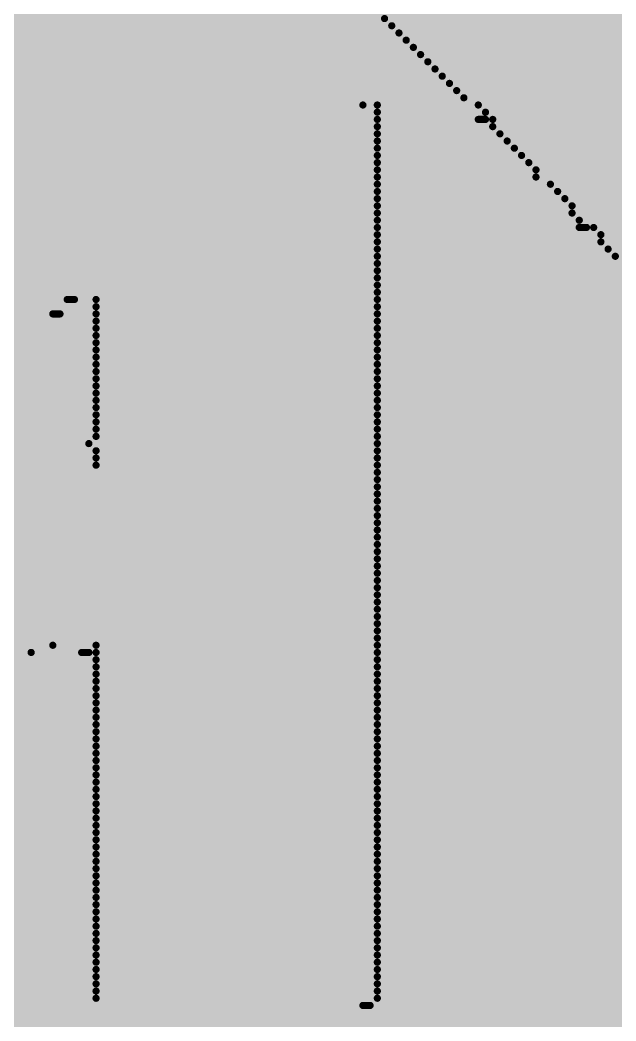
# Model space of a CAD drawing. Header units: millimetres. Extents: x 4.35 to 7.26, y 1.61 to 5.34.
# Drawn here: x 5.5545 to 5.6371, y 3.2468 to 3.3858 of the extents above; entities that cross this region are included whole.
import ezdxf

# ---------------------------------------------------------------- set-up
doc = ezdxf.new("R2010")
doc.units = ezdxf.units.MM
doc.header["$MEASUREMENT"] = 0
for name, color, linetype in [('BottomLayer', 5, 'Continuous'), ('BottomOverlay', 54, 'Continuous'), ('TopLayer', 1, 'Continuous'), ('TopOverlay', 2, 'Continuous'), ('TopPaste', 8, 'Continuous'), ('TopSolder', 216, 'Continuous')]:
    doc.layers.add(name, color=color, linetype=linetype)

# ---------------------------------------------------------------- blocks, each defined once
blk = doc.blocks.new('DO_214AC_114')
at = {"layer": 'TopLayer'}
blk.add_solid([(0.1320866, -0.0433071), (0.1320866, 0.0433071), (0.0450788, -0.0433071), (0.0450788, 0.0433071)], dxfattribs=at)
at = {"layer": 'TopOverlay', "const_width": 0.01}
blk.add_lwpolyline([(0.1125982, 0.0597637), (-0.1030709, 0.0597637)], dxfattribs=at)
at = {"layer": 'TopPaste'}
blk.add_solid([(0.1320866, -0.0433071), (0.1320866, 0.0433071), (0.0450788, -0.0433071), (0.0450788, 0.0433071)], dxfattribs=at)
at = {"layer": 'TopSolder'}
blk.add_solid([(0.1360866, -0.0473071), (0.1360866, 0.0473071), (0.0410788, -0.0473071), (0.0410788, 0.0473071)], dxfattribs=at)

msp = doc.modelspace()

# ---------------------------------------------------------------- linework, layer by layer
at = {"layer": 'BottomLayer'}
for points, const_width in [([(5.1295001, 2.9728236), (5.6291762, 3.4724997)], 0.015), ([(5.1295001, 2.9374683), (5.6645315, 3.4724997)], 0.015), ([(5.330977, 3.4724997), (5.6075001, 3.1959766)], 0.015), ([(5.3663323, 3.4724997), (5.6075001, 3.2313319)], 0.015), ([(5.4016876, 3.4724997), (5.6075001, 3.2666872)], 0.015), ([(5.4016904, 3.4724997), (5.6075001, 3.26669)], 0.015), ([(5.4370457, 3.4724997), (5.6075001, 3.3020453)], 0.015), ([(5.472401, 3.4724997), (5.6075212, 3.3373795)], 0.015), ([(5.5077563, 3.4724997), (5.6117424, 3.3685136)], 0.015), ([(5.1295001, 2.902113), (5.6208902, 3.3935031)], 0.015), ([(5.6420001, 3.0815824), (5.6420001, 3.3349997)], 0.04), ([(5.1295001, 2.8667577), (5.6078829, 3.3451405)], 0.015), ([(5.6075001, 3.0815824), (5.6075001, 3.3349997)], 0.015), ([(5.1295001, 2.8314024), (5.6075001, 3.3094024)], 0.015), ([(5.1295001, 2.7960471), (5.6075001, 3.2740471)], 0.015)]:
    msp.add_lwpolyline(points, dxfattribs=dict(at, const_width=const_width))
for points, const_width in [([(5.6075001, 3.3349997, -0.4142135623730951), (5.7420001, 3.4694997)], 0.015), ([(5.6420001, 3.3349997, -0.4142135623730951), (5.7420001, 3.4349997)], 0.04)]:
    msp.add_lwpolyline(points, format="xyb", dxfattribs=dict(at, const_width=const_width))
for points, const_width in [([(5.6079924, 3.3685136, 1), (5.6154924, 3.3685136, 1)], 0.0075), ([(5.6320001, 3.3349997, 1), (5.6520001, 3.3349997, 1)], 0.02), ([(5.6320001, 3.3349997, 1), (5.6520001, 3.3349997, 1)], 0.02), ([(5.6041329, 3.3451405, 1), (5.6116329, 3.3451405, 1)], 0.0075), ([(5.6037712, 3.3373795, 1), (5.6112712, 3.3373795, 1)], 0.0075), ([(5.6037501, 3.3349997, 1), (5.6112501, 3.3349997, 1)], 0.0075), ([(5.6037501, 3.3349997, 1), (5.6112501, 3.3349997, 1)], 0.0075), ([(5.6037501, 3.3094024, 1), (5.6112501, 3.3094024, 1)], 0.0075), ([(5.6037501, 3.3020453, 1), (5.6112501, 3.3020453, 1)], 0.0075), ([(5.6037501, 3.2740471, 1), (5.6112501, 3.2740471, 1)], 0.0075), ([(5.6037501, 3.26669, 1), (5.6112501, 3.26669, 1)], 0.0075), ([(5.6037501, 3.2666872, 1), (5.6112501, 3.2666872, 1)], 0.0075)]:
    msp.add_lwpolyline(points, format="xyb", close=True, dxfattribs=dict(at, const_width=const_width))
at = {"layer": 'BottomOverlay', "const_width": 0.001}
for points in [[(5.6050001, 3.3859997), (5.7210001, 3.3859997)], [(5.6060001, 3.3849997), (5.7210001, 3.3849997)], [(5.6070001, 3.3839997), (5.7220001, 3.3839997)], [(5.6080001, 3.3829997), (5.7220001, 3.3829997)], [(5.6090001, 3.3819997), (5.7230001, 3.3819997)], [(5.6100001, 3.3809997), (5.7240001, 3.3809997)], [(5.6110001, 3.3799997), (5.7250001, 3.3799997)], [(5.6120001, 3.3789997), (5.7250001, 3.3789997)], [(5.6130001, 3.3779997), (5.7260001, 3.3779997)], [(5.6140001, 3.3769997), (5.7280001, 3.3769997)], [(5.6150001, 3.3759997), (5.7270001, 3.3759997)], [(5.6160001, 3.3749997), (5.7280001, 3.3749997)], [(5.6020001, 3.3739997), (5.6040001, 3.3739997)], [(5.6180001, 3.3739997), (5.7290001, 3.3739997)], [(5.5160001, 3.3719997), (5.6040001, 3.3719997)], [(5.5220001, 3.3729997), (5.6040001, 3.3729997)], [(5.6180001, 3.3719997), (5.6190001, 3.3719997)], [(5.6190001, 3.3729997), (5.7300001, 3.3729997)], [(5.6200001, 3.3719997), (5.7300001, 3.3719997)], [(5.5130001, 3.3709997), (5.6040001, 3.3709997)], [(5.6200001, 3.3709997), (5.7310001, 3.3709997)], [(5.5090001, 3.3699997), (5.6040001, 3.3699997)], [(5.6210001, 3.3699997), (5.7320001, 3.3699997)], [(5.5060001, 3.3679997), (5.6040001, 3.3679997)], [(5.5080001, 3.3689997), (5.6040001, 3.3689997)], [(5.6220001, 3.3689997), (5.7320001, 3.3689997)], [(5.6230001, 3.3679997), (5.7320001, 3.3679997)], [(5.5050001, 3.3669997), (5.6040001, 3.3669997)], [(5.6240001, 3.3669997), (5.7330001, 3.3669997)], [(5.5020001, 3.3649997), (5.6040001, 3.3649997)], [(5.5030001, 3.3659997), (5.6040001, 3.3659997)], [(5.6250001, 3.3659997), (5.7330001, 3.3659997)], [(5.6260001, 3.3649997), (5.7330001, 3.3649997)], [(5.5010001, 3.3639997), (5.6040001, 3.3639997)], [(5.6260001, 3.3639997), (5.8380001, 3.3639997)], [(5.5000001, 3.3629997), (5.6040001, 3.3629997)], [(5.6280001, 3.3629997), (5.8380001, 3.3629997)], [(5.4980001, 3.3609997), (5.6040001, 3.3609997)], [(5.4990001, 3.3619997), (5.6040001, 3.3619997)], [(5.6290001, 3.3619997), (5.8390001, 3.3619997)], [(5.6300001, 3.3609997), (5.8390001, 3.3609997)], [(5.4980001, 3.3599997), (5.6040001, 3.3599997)], [(5.6310001, 3.3599997), (5.8390001, 3.3599997)], [(5.4960001, 3.3579997), (5.6040001, 3.3579997)], [(5.4970001, 3.3589997), (5.6040001, 3.3589997)], [(5.6310001, 3.3589997), (5.8390001, 3.3589997)], [(5.6320001, 3.3579997), (5.8390001, 3.3579997)], [(5.4960001, 3.3569997), (5.6040001, 3.3569997)], [(5.6320001, 3.3569997), (5.6330001, 3.3569997)], [(5.6340001, 3.3569997), (5.8390001, 3.3569997)], [(5.4950001, 3.3559997), (5.6040001, 3.3559997)], [(5.6350001, 3.3559997), (5.8390001, 3.3559997)], [(5.4940001, 3.3549997), (5.6040001, 3.3549997)], [(5.4940001, 3.3539997), (5.6040001, 3.3539997)], [(5.6350001, 3.3549997), (5.8390001, 3.3549997)], [(5.6360001, 3.3539997), (5.8390001, 3.3539997)], [(5.4940001, 3.3529997), (5.6040001, 3.3529997)], [(5.6370001, 3.3529997), (5.8390001, 3.3529997)], [(5.4930001, 3.3519997), (5.6040001, 3.3519997)], [(5.4930001, 3.3509997), (5.6040001, 3.3509997)], [(5.4930001, 3.3499997), (5.6040001, 3.3499997)], [(5.4920001, 3.3489997), (5.6040001, 3.3489997)], [(5.4920001, 3.3479997), (5.6040001, 3.3479997)], [(5.5610001, 3.3469997), (5.5620001, 3.3469997)], [(5.5650001, 3.3469997), (5.6040001, 3.3469997)], [(5.5650001, 3.3459997), (5.6040001, 3.3459997)], [(5.5590001, 3.3449997), (5.5600001, 3.3449997)], [(5.5650001, 3.3449997), (5.6040001, 3.3449997)], [(5.5650001, 3.3439997), (5.6040001, 3.3439997)], [(5.5650001, 3.3429997), (5.6040001, 3.3429997)], [(5.5650001, 3.3419997), (5.6040001, 3.3419997)], [(5.5650001, 3.3409997), (5.6040001, 3.3409997)], [(5.5650001, 3.3399997), (5.6040001, 3.3399997)], [(5.5650001, 3.3389997), (5.6040001, 3.3389997)], [(5.5650001, 3.3379997), (5.6040001, 3.3379997)], [(5.5650001, 3.3369997), (5.6040001, 3.3369997)], [(5.5650001, 3.3359997), (5.6040001, 3.3359997)], [(5.5650001, 3.3349997), (5.6040001, 3.3349997)], [(5.5650001, 3.3339997), (5.6040001, 3.3339997)], [(5.5650001, 3.3329997), (5.6040001, 3.3329997)], [(5.5650001, 3.3319997), (5.6040001, 3.3319997)], [(5.5650001, 3.3309997), (5.6040001, 3.3309997)], [(5.5650001, 3.3299997), (5.6040001, 3.3299997)], [(5.5650001, 3.3289997), (5.6040001, 3.3289997)], [(5.5650001, 3.3279997), (5.6040001, 3.3279997)], [(5.5640001, 3.3269997), (5.6040001, 3.3269997)], [(5.5650001, 3.3259997), (5.6040001, 3.3259997)], [(5.5650001, 3.3249997), (5.6040001, 3.3249997)], [(5.5650001, 3.3239997), (5.6040001, 3.3239997)], [(5.4940001, 3.3229997), (5.6040001, 3.3229997)], [(5.4940001, 3.3219997), (5.6040001, 3.3219997)], [(5.4960001, 3.3209997), (5.6040001, 3.3209997)], [(5.4960001, 3.3199997), (5.6040001, 3.3199997)], [(5.4970001, 3.3189997), (5.6040001, 3.3189997)], [(5.4980001, 3.3179997), (5.6040001, 3.3179997)], [(5.4980001, 3.3169997), (5.6040001, 3.3169997)], [(5.4990001, 3.3159997), (5.6040001, 3.3159997)], [(5.5000001, 3.3149997), (5.6040001, 3.3149997)], [(5.5010001, 3.3139997), (5.6040001, 3.3139997)], [(5.5020001, 3.3129997), (5.6040001, 3.3129997)], [(5.5020001, 3.3109997), (5.6040001, 3.3109997)], [(5.5030001, 3.3119997), (5.6040001, 3.3119997)], [(5.5060001, 3.3099997), (5.6040001, 3.3099997)], [(5.5070001, 3.3089997), (5.6040001, 3.3089997)], [(5.5090001, 3.3079997), (5.6040001, 3.3079997)], [(5.5110001, 3.3069997), (5.6040001, 3.3069997)], [(5.5130001, 3.3059997), (5.6040001, 3.3059997)], [(5.5170001, 3.3049997), (5.6040001, 3.3049997)], [(5.5190001, 3.3039997), (5.6040001, 3.3039997)], [(5.5170001, 3.3029997), (5.6040001, 3.3029997)], [(5.5110001, 3.3009997), (5.6040001, 3.3009997)], [(5.5140001, 3.3019997), (5.6040001, 3.3019997)], [(5.5110001, 3.2999997), (5.6040001, 3.2999997)], [(5.5100001, 3.2989997), (5.5590001, 3.2989997)], [(5.5650001, 3.2989997), (5.6040001, 3.2989997)], [(5.5090001, 3.2979997), (5.5560001, 3.2979997)], [(5.5630001, 3.2979997), (5.5640001, 3.2979997)], [(5.5650001, 3.2979997), (5.6040001, 3.2979997)], [(5.5650001, 3.2969997), (5.6040001, 3.2969997)], [(5.5650001, 3.2959997), (5.6040001, 3.2959997)], [(5.5650001, 3.2949997), (5.6040001, 3.2949997)], [(5.5650001, 3.2939997), (5.6040001, 3.2939997)], [(5.5650001, 3.2929997), (5.6040001, 3.2929997)], [(5.5650001, 3.2919997), (5.6040001, 3.2919997)], [(5.5650001, 3.2909997), (5.6040001, 3.2909997)], [(5.5650001, 3.2899997), (5.6040001, 3.2899997)], [(5.5650001, 3.2889997), (5.6040001, 3.2889997)], [(5.5650001, 3.2879997), (5.6040001, 3.2879997)], [(5.5650001, 3.2869997), (5.6040001, 3.2869997)], [(5.5650001, 3.2859997), (5.6040001, 3.2859997)], [(5.5650001, 3.2849997), (5.6040001, 3.2849997)], [(5.5650001, 3.2839997), (5.6040001, 3.2839997)], [(5.5650001, 3.2829997), (5.6040001, 3.2829997)], [(5.5650001, 3.2819997), (5.6040001, 3.2819997)], [(5.5650001, 3.2809997), (5.6040001, 3.2809997)], [(5.5650001, 3.2799997), (5.6040001, 3.2799997)], [(5.5650001, 3.2789997), (5.6040001, 3.2789997)], [(5.5650001, 3.2779997), (5.6040001, 3.2779997)], [(5.5650001, 3.2769997), (5.6040001, 3.2769997)], [(5.5650001, 3.2759997), (5.6040001, 3.2759997)], [(5.5650001, 3.2749997), (5.6040001, 3.2749997)], [(5.5650001, 3.2739997), (5.6040001, 3.2739997)], [(5.5650001, 3.2729997), (5.6040001, 3.2729997)], [(5.5650001, 3.2719997), (5.6040001, 3.2719997)], [(5.5650001, 3.2709997), (5.6040001, 3.2709997)], [(5.5650001, 3.2699997), (5.6040001, 3.2699997)], [(5.5650001, 3.2689997), (5.6040001, 3.2689997)], [(5.5650001, 3.2679997), (5.6040001, 3.2679997)], [(5.5650001, 3.2669997), (5.6040001, 3.2669997)], [(5.5650001, 3.2659997), (5.6040001, 3.2659997)], [(5.5650001, 3.2649997), (5.6040001, 3.2649997)], [(5.5650001, 3.2639997), (5.6040001, 3.2639997)], [(5.5650001, 3.2629997), (5.6040001, 3.2629997)], [(5.5650001, 3.2619997), (5.6040001, 3.2619997)], [(5.5650001, 3.2609997), (5.6040001, 3.2609997)], [(5.5650001, 3.2599997), (5.6040001, 3.2599997)], [(5.5650001, 3.2589997), (5.6040001, 3.2589997)], [(5.5650001, 3.2579997), (5.6040001, 3.2579997)], [(5.5650001, 3.2569997), (5.6040001, 3.2569997)], [(5.5650001, 3.2559997), (5.6040001, 3.2559997)], [(5.5650001, 3.2549997), (5.6040001, 3.2549997)], [(5.5650001, 3.2539997), (5.6040001, 3.2539997)], [(5.5650001, 3.2529997), (5.6040001, 3.2529997)], [(5.5650001, 3.2519997), (5.6040001, 3.2519997)], [(5.5650001, 3.2509997), (5.6040001, 3.2509997)], [(5.5650001, 3.2499997), (5.6040001, 3.2499997)], [(5.6020001, 3.2489997), (5.6030001, 3.2489997)]]:
    msp.add_lwpolyline(points, dxfattribs=at)
at = {"layer": 'BottomOverlay', "const_width": 0.0005}
for points in [[(5.6047501, 3.3859997, 1), (5.6052501, 3.3859997, 1)], [(5.6057501, 3.3849997, 1), (5.6062501, 3.3849997, 1)], [(5.6067501, 3.3839997, 1), (5.6072501, 3.3839997, 1)], [(5.6077501, 3.3829997, 1), (5.6082501, 3.3829997, 1)], [(5.6087501, 3.3819997, 1), (5.6092501, 3.3819997, 1)], [(5.6097501, 3.3809997, 1), (5.6102501, 3.3809997, 1)], [(5.6107501, 3.3799997, 1), (5.6112501, 3.3799997, 1)], [(5.6117501, 3.3789997, 1), (5.6122501, 3.3789997, 1)], [(5.6127501, 3.3779997, 1), (5.6132501, 3.3779997, 1)], [(5.6137501, 3.3769997, 1), (5.6142501, 3.3769997, 1)], [(5.6147501, 3.3759997, 1), (5.6152501, 3.3759997, 1)], [(5.6157501, 3.3749997, 1), (5.6162501, 3.3749997, 1)], [(5.6017501, 3.3739997, 1), (5.6022501, 3.3739997, 1)], [(5.6037501, 3.3739997, 1), (5.6042501, 3.3739997, 1)], [(5.6177501, 3.3739997, 1), (5.6182501, 3.3739997, 1)], [(5.6037501, 3.3729997, 1), (5.6042501, 3.3729997, 1)], [(5.6037501, 3.3719997, 1), (5.6042501, 3.3719997, 1)], [(5.6177501, 3.3719997, 1), (5.6182501, 3.3719997, 1)], [(5.6187501, 3.3729997, 1), (5.6192501, 3.3729997, 1)], [(5.6187501, 3.3719997, 1), (5.6192501, 3.3719997, 1)], [(5.6197501, 3.3719997, 1), (5.6202501, 3.3719997, 1)], [(5.6037501, 3.3709997, 1), (5.6042501, 3.3709997, 1)], [(5.6197501, 3.3709997, 1), (5.6202501, 3.3709997, 1)], [(5.6037501, 3.3699997, 1), (5.6042501, 3.3699997, 1)], [(5.6207501, 3.3699997, 1), (5.6212501, 3.3699997, 1)], [(5.6037501, 3.3689997, 1), (5.6042501, 3.3689997, 1)], [(5.6037501, 3.3679997, 1), (5.6042501, 3.3679997, 1)], [(5.6217501, 3.3689997, 1), (5.6222501, 3.3689997, 1)], [(5.6227501, 3.3679997, 1), (5.6232501, 3.3679997, 1)], [(5.6037501, 3.3669997, 1), (5.6042501, 3.3669997, 1)], [(5.6237501, 3.3669997, 1), (5.6242501, 3.3669997, 1)], [(5.6037501, 3.3659997, 1), (5.6042501, 3.3659997, 1)], [(5.6037501, 3.3649997, 1), (5.6042501, 3.3649997, 1)], [(5.6247501, 3.3659997, 1), (5.6252501, 3.3659997, 1)], [(5.6257501, 3.3649997, 1), (5.6262501, 3.3649997, 1)], [(5.6037501, 3.3639997, 1), (5.6042501, 3.3639997, 1)], [(5.6257501, 3.3639997, 1), (5.6262501, 3.3639997, 1)], [(5.6037501, 3.3629997, 1), (5.6042501, 3.3629997, 1)], [(5.6277501, 3.3629997, 1), (5.6282501, 3.3629997, 1)], [(5.6037501, 3.3619997, 1), (5.6042501, 3.3619997, 1)], [(5.6037501, 3.3609997, 1), (5.6042501, 3.3609997, 1)], [(5.6287501, 3.3619997, 1), (5.6292501, 3.3619997, 1)], [(5.6297501, 3.3609997, 1), (5.6302501, 3.3609997, 1)], [(5.6037501, 3.3599997, 1), (5.6042501, 3.3599997, 1)], [(5.6307501, 3.3599997, 1), (5.6312501, 3.3599997, 1)], [(5.6037501, 3.3589997, 1), (5.6042501, 3.3589997, 1)], [(5.6037501, 3.3579997, 1), (5.6042501, 3.3579997, 1)], [(5.6307501, 3.3589997, 1), (5.6312501, 3.3589997, 1)], [(5.6317501, 3.3579997, 1), (5.6322501, 3.3579997, 1)], [(5.6037501, 3.3569997, 1), (5.6042501, 3.3569997, 1)], [(5.6317501, 3.3569997, 1), (5.6322501, 3.3569997, 1)], [(5.6327501, 3.3569997, 1), (5.6332501, 3.3569997, 1)], [(5.6337501, 3.3569997, 1), (5.6342501, 3.3569997, 1)], [(5.6037501, 3.3559997, 1), (5.6042501, 3.3559997, 1)], [(5.6347501, 3.3559997, 1), (5.6352501, 3.3559997, 1)], [(5.6037501, 3.3549997, 1), (5.6042501, 3.3549997, 1)], [(5.6037501, 3.3539997, 1), (5.6042501, 3.3539997, 1)], [(5.6347501, 3.3549997, 1), (5.6352501, 3.3549997, 1)], [(5.6357501, 3.3539997, 1), (5.6362501, 3.3539997, 1)], [(5.6037501, 3.3529997, 1), (5.6042501, 3.3529997, 1)], [(5.6367501, 3.3529997, 1), (5.6372501, 3.3529997, 1)], [(5.6037501, 3.3519997, 1), (5.6042501, 3.3519997, 1)], [(5.6037501, 3.3509997, 1), (5.6042501, 3.3509997, 1)], [(5.6037501, 3.3499997, 1), (5.6042501, 3.3499997, 1)], [(5.6037501, 3.3489997, 1), (5.6042501, 3.3489997, 1)], [(5.5607501, 3.3469997, 1), (5.5612501, 3.3469997, 1)], [(5.5617501, 3.3469997, 1), (5.5622501, 3.3469997, 1)], [(5.5647501, 3.3469997, 1), (5.5652501, 3.3469997, 1)], [(5.6037501, 3.3479997, 1), (5.6042501, 3.3479997, 1)], [(5.6037501, 3.3469997, 1), (5.6042501, 3.3469997, 1)], [(5.5647501, 3.3459997, 1), (5.5652501, 3.3459997, 1)], [(5.6037501, 3.3459997, 1), (5.6042501, 3.3459997, 1)], [(5.5587501, 3.3449997, 1), (5.5592501, 3.3449997, 1)], [(5.5597501, 3.3449997, 1), (5.5602501, 3.3449997, 1)], [(5.5647501, 3.3449997, 1), (5.5652501, 3.3449997, 1)], [(5.6037501, 3.3449997, 1), (5.6042501, 3.3449997, 1)], [(5.5647501, 3.3439997, 1), (5.5652501, 3.3439997, 1)], [(5.5647501, 3.3429997, 1), (5.5652501, 3.3429997, 1)], [(5.6037501, 3.3439997, 1), (5.6042501, 3.3439997, 1)], [(5.6037501, 3.3429997, 1), (5.6042501, 3.3429997, 1)], [(5.5647501, 3.3419997, 1), (5.5652501, 3.3419997, 1)], [(5.6037501, 3.3419997, 1), (5.6042501, 3.3419997, 1)], [(5.5647501, 3.3409997, 1), (5.5652501, 3.3409997, 1)], [(5.5647501, 3.3399997, 1), (5.5652501, 3.3399997, 1)], [(5.6037501, 3.3409997, 1), (5.6042501, 3.3409997, 1)], [(5.6037501, 3.3399997, 1), (5.6042501, 3.3399997, 1)], [(5.5647501, 3.3389997, 1), (5.5652501, 3.3389997, 1)], [(5.6037501, 3.3389997, 1), (5.6042501, 3.3389997, 1)], [(5.5647501, 3.3379997, 1), (5.5652501, 3.3379997, 1)], [(5.6037501, 3.3379997, 1), (5.6042501, 3.3379997, 1)], [(5.5647501, 3.3369997, 1), (5.5652501, 3.3369997, 1)], [(5.5647501, 3.3359997, 1), (5.5652501, 3.3359997, 1)], [(5.6037501, 3.3369997, 1), (5.6042501, 3.3369997, 1)], [(5.6037501, 3.3359997, 1), (5.6042501, 3.3359997, 1)], [(5.5647501, 3.3349997, 1), (5.5652501, 3.3349997, 1)], [(5.6037501, 3.3349997, 1), (5.6042501, 3.3349997, 1)], [(5.5647501, 3.3339997, 1), (5.5652501, 3.3339997, 1)], [(5.5647501, 3.3329997, 1), (5.5652501, 3.3329997, 1)], [(5.6037501, 3.3339997, 1), (5.6042501, 3.3339997, 1)], [(5.6037501, 3.3329997, 1), (5.6042501, 3.3329997, 1)], [(5.5647501, 3.3319997, 1), (5.5652501, 3.3319997, 1)], [(5.6037501, 3.3319997, 1), (5.6042501, 3.3319997, 1)], [(5.5647501, 3.3309997, 1), (5.5652501, 3.3309997, 1)], [(5.6037501, 3.3309997, 1), (5.6042501, 3.3309997, 1)], [(5.5647501, 3.3299997, 1), (5.5652501, 3.3299997, 1)], [(5.5647501, 3.3289997, 1), (5.5652501, 3.3289997, 1)], [(5.6037501, 3.3299997, 1), (5.6042501, 3.3299997, 1)], [(5.6037501, 3.3289997, 1), (5.6042501, 3.3289997, 1)], [(5.5647501, 3.3279997, 1), (5.5652501, 3.3279997, 1)], [(5.6037501, 3.3279997, 1), (5.6042501, 3.3279997, 1)], [(5.5637501, 3.3269997, 1), (5.5642501, 3.3269997, 1)], [(5.6037501, 3.3269997, 1), (5.6042501, 3.3269997, 1)], [(5.5647501, 3.3259997, 1), (5.5652501, 3.3259997, 1)], [(5.5647501, 3.3249997, 1), (5.5652501, 3.3249997, 1)], [(5.6037501, 3.3259997, 1), (5.6042501, 3.3259997, 1)], [(5.6037501, 3.3249997, 1), (5.6042501, 3.3249997, 1)], [(5.5647501, 3.3239997, 1), (5.5652501, 3.3239997, 1)], [(5.6037501, 3.3239997, 1), (5.6042501, 3.3239997, 1)], [(5.6037501, 3.3229997, 1), (5.6042501, 3.3229997, 1)], [(5.6037501, 3.3219997, 1), (5.6042501, 3.3219997, 1)], [(5.6037501, 3.3209997, 1), (5.6042501, 3.3209997, 1)], [(5.6037501, 3.3199997, 1), (5.6042501, 3.3199997, 1)], [(5.6037501, 3.3189997, 1), (5.6042501, 3.3189997, 1)], [(5.6037501, 3.3179997, 1), (5.6042501, 3.3179997, 1)], [(5.6037501, 3.3169997, 1), (5.6042501, 3.3169997, 1)], [(5.6037501, 3.3159997, 1), (5.6042501, 3.3159997, 1)], [(5.6037501, 3.3149997, 1), (5.6042501, 3.3149997, 1)], [(5.6037501, 3.3139997, 1), (5.6042501, 3.3139997, 1)], [(5.6037501, 3.3129997, 1), (5.6042501, 3.3129997, 1)], [(5.6037501, 3.3119997, 1), (5.6042501, 3.3119997, 1)], [(5.6037501, 3.3109997, 1), (5.6042501, 3.3109997, 1)], [(5.6037501, 3.3099997, 1), (5.6042501, 3.3099997, 1)], [(5.6037501, 3.3089997, 1), (5.6042501, 3.3089997, 1)], [(5.6037501, 3.3079997, 1), (5.6042501, 3.3079997, 1)], [(5.6037501, 3.3069997, 1), (5.6042501, 3.3069997, 1)], [(5.6037501, 3.3059997, 1), (5.6042501, 3.3059997, 1)], [(5.6037501, 3.3049997, 1), (5.6042501, 3.3049997, 1)], [(5.6037501, 3.3039997, 1), (5.6042501, 3.3039997, 1)], [(5.6037501, 3.3029997, 1), (5.6042501, 3.3029997, 1)], [(5.6037501, 3.3019997, 1), (5.6042501, 3.3019997, 1)], [(5.6037501, 3.3009997, 1), (5.6042501, 3.3009997, 1)], [(5.6037501, 3.2999997, 1), (5.6042501, 3.2999997, 1)], [(5.5587501, 3.2989997, 1), (5.5592501, 3.2989997, 1)], [(5.5647501, 3.2989997, 1), (5.5652501, 3.2989997, 1)], [(5.6037501, 3.2989997, 1), (5.6042501, 3.2989997, 1)], [(5.5557501, 3.2979997, 1), (5.5562501, 3.2979997, 1)], [(5.5627501, 3.2979997, 1), (5.5632501, 3.2979997, 1)], [(5.5637501, 3.2979997, 1), (5.5642501, 3.2979997, 1)], [(5.5647501, 3.2979997, 1), (5.5652501, 3.2979997, 1)], [(5.5647501, 3.2969997, 1), (5.5652501, 3.2969997, 1)], [(5.6037501, 3.2979997, 1), (5.6042501, 3.2979997, 1)], [(5.6037501, 3.2969997, 1), (5.6042501, 3.2969997, 1)], [(5.5647501, 3.2959997, 1), (5.5652501, 3.2959997, 1)], [(5.6037501, 3.2959997, 1), (5.6042501, 3.2959997, 1)], [(5.5647501, 3.2949997, 1), (5.5652501, 3.2949997, 1)], [(5.6037501, 3.2949997, 1), (5.6042501, 3.2949997, 1)], [(5.5647501, 3.2939997, 1), (5.5652501, 3.2939997, 1)], [(5.5647501, 3.2929997, 1), (5.5652501, 3.2929997, 1)], [(5.6037501, 3.2939997, 1), (5.6042501, 3.2939997, 1)], [(5.6037501, 3.2929997, 1), (5.6042501, 3.2929997, 1)], [(5.5647501, 3.2919997, 1), (5.5652501, 3.2919997, 1)], [(5.6037501, 3.2919997, 1), (5.6042501, 3.2919997, 1)], [(5.5647501, 3.2909997, 1), (5.5652501, 3.2909997, 1)], [(5.5647501, 3.2899997, 1), (5.5652501, 3.2899997, 1)], [(5.6037501, 3.2909997, 1), (5.6042501, 3.2909997, 1)], [(5.6037501, 3.2899997, 1), (5.6042501, 3.2899997, 1)], [(5.5647501, 3.2889997, 1), (5.5652501, 3.2889997, 1)], [(5.6037501, 3.2889997, 1), (5.6042501, 3.2889997, 1)], [(5.5647501, 3.2879997, 1), (5.5652501, 3.2879997, 1)], [(5.6037501, 3.2879997, 1), (5.6042501, 3.2879997, 1)], [(5.5647501, 3.2869997, 1), (5.5652501, 3.2869997, 1)], [(5.5647501, 3.2859997, 1), (5.5652501, 3.2859997, 1)], [(5.6037501, 3.2869997, 1), (5.6042501, 3.2869997, 1)], [(5.6037501, 3.2859997, 1), (5.6042501, 3.2859997, 1)], [(5.5647501, 3.2849997, 1), (5.5652501, 3.2849997, 1)], [(5.6037501, 3.2849997, 1), (5.6042501, 3.2849997, 1)], [(5.5647501, 3.2839997, 1), (5.5652501, 3.2839997, 1)], [(5.5647501, 3.2829997, 1), (5.5652501, 3.2829997, 1)], [(5.6037501, 3.2839997, 1), (5.6042501, 3.2839997, 1)], [(5.6037501, 3.2829997, 1), (5.6042501, 3.2829997, 1)], [(5.5647501, 3.2819997, 1), (5.5652501, 3.2819997, 1)], [(5.6037501, 3.2819997, 1), (5.6042501, 3.2819997, 1)], [(5.5647501, 3.2809997, 1), (5.5652501, 3.2809997, 1)], [(5.6037501, 3.2809997, 1), (5.6042501, 3.2809997, 1)], [(5.5647501, 3.2799997, 1), (5.5652501, 3.2799997, 1)], [(5.5647501, 3.2789997, 1), (5.5652501, 3.2789997, 1)], [(5.6037501, 3.2799997, 1), (5.6042501, 3.2799997, 1)], [(5.6037501, 3.2789997, 1), (5.6042501, 3.2789997, 1)], [(5.5647501, 3.2779997, 1), (5.5652501, 3.2779997, 1)], [(5.6037501, 3.2779997, 1), (5.6042501, 3.2779997, 1)], [(5.5647501, 3.2769997, 1), (5.5652501, 3.2769997, 1)], [(5.5647501, 3.2759997, 1), (5.5652501, 3.2759997, 1)], [(5.6037501, 3.2769997, 1), (5.6042501, 3.2769997, 1)], [(5.6037501, 3.2759997, 1), (5.6042501, 3.2759997, 1)], [(5.5647501, 3.2749997, 1), (5.5652501, 3.2749997, 1)], [(5.6037501, 3.2749997, 1), (5.6042501, 3.2749997, 1)], [(5.5647501, 3.2739997, 1), (5.5652501, 3.2739997, 1)], [(5.6037501, 3.2739997, 1), (5.6042501, 3.2739997, 1)], [(5.5647501, 3.2729997, 1), (5.5652501, 3.2729997, 1)], [(5.5647501, 3.2719997, 1), (5.5652501, 3.2719997, 1)], [(5.6037501, 3.2729997, 1), (5.6042501, 3.2729997, 1)], [(5.6037501, 3.2719997, 1), (5.6042501, 3.2719997, 1)], [(5.5647501, 3.2709997, 1), (5.5652501, 3.2709997, 1)], [(5.6037501, 3.2709997, 1), (5.6042501, 3.2709997, 1)], [(5.5647501, 3.2699997, 1), (5.5652501, 3.2699997, 1)], [(5.6037501, 3.2699997, 1), (5.6042501, 3.2699997, 1)], [(5.5647501, 3.2689997, 1), (5.5652501, 3.2689997, 1)], [(5.5647501, 3.2679997, 1), (5.5652501, 3.2679997, 1)], [(5.6037501, 3.2689997, 1), (5.6042501, 3.2689997, 1)], [(5.6037501, 3.2679997, 1), (5.6042501, 3.2679997, 1)], [(5.5647501, 3.2669997, 1), (5.5652501, 3.2669997, 1)], [(5.6037501, 3.2669997, 1), (5.6042501, 3.2669997, 1)], [(5.5647501, 3.2659997, 1), (5.5652501, 3.2659997, 1)], [(5.5647501, 3.2649997, 1), (5.5652501, 3.2649997, 1)], [(5.6037501, 3.2659997, 1), (5.6042501, 3.2659997, 1)], [(5.6037501, 3.2649997, 1), (5.6042501, 3.2649997, 1)], [(5.5647501, 3.2639997, 1), (5.5652501, 3.2639997, 1)], [(5.6037501, 3.2639997, 1), (5.6042501, 3.2639997, 1)], [(5.5647501, 3.2629997, 1), (5.5652501, 3.2629997, 1)], [(5.6037501, 3.2629997, 1), (5.6042501, 3.2629997, 1)], [(5.5647501, 3.2619997, 1), (5.5652501, 3.2619997, 1)], [(5.5647501, 3.2609997, 1), (5.5652501, 3.2609997, 1)], [(5.6037501, 3.2619997, 1), (5.6042501, 3.2619997, 1)], [(5.6037501, 3.2609997, 1), (5.6042501, 3.2609997, 1)], [(5.5647501, 3.2599997, 1), (5.5652501, 3.2599997, 1)], [(5.6037501, 3.2599997, 1), (5.6042501, 3.2599997, 1)], [(5.5647501, 3.2589997, 1), (5.5652501, 3.2589997, 1)], [(5.5647501, 3.2579997, 1), (5.5652501, 3.2579997, 1)], [(5.6037501, 3.2589997, 1), (5.6042501, 3.2589997, 1)], [(5.6037501, 3.2579997, 1), (5.6042501, 3.2579997, 1)], [(5.5647501, 3.2569997, 1), (5.5652501, 3.2569997, 1)], [(5.6037501, 3.2569997, 1), (5.6042501, 3.2569997, 1)], [(5.5647501, 3.2559997, 1), (5.5652501, 3.2559997, 1)], [(5.6037501, 3.2559997, 1), (5.6042501, 3.2559997, 1)], [(5.5647501, 3.2549997, 1), (5.5652501, 3.2549997, 1)], [(5.5647501, 3.2539997, 1), (5.5652501, 3.2539997, 1)], [(5.6037501, 3.2549997, 1), (5.6042501, 3.2549997, 1)], [(5.6037501, 3.2539997, 1), (5.6042501, 3.2539997, 1)], [(5.5647501, 3.2529997, 1), (5.5652501, 3.2529997, 1)], [(5.6037501, 3.2529997, 1), (5.6042501, 3.2529997, 1)], [(5.5647501, 3.2519997, 1), (5.5652501, 3.2519997, 1)], [(5.5647501, 3.2509997, 1), (5.5652501, 3.2509997, 1)], [(5.6037501, 3.2519997, 1), (5.6042501, 3.2519997, 1)], [(5.6037501, 3.2509997, 1), (5.6042501, 3.2509997, 1)], [(5.5647501, 3.2499997, 1), (5.5652501, 3.2499997, 1)], [(5.6037501, 3.2499997, 1), (5.6042501, 3.2499997, 1)], [(5.6017501, 3.2489997, 1), (5.6022501, 3.2489997, 1)], [(5.6027501, 3.2489997, 1), (5.6032501, 3.2489997, 1)]]:
    msp.add_lwpolyline(points, format="xyb", close=True, dxfattribs=at)
at = {"layer": 'TopLayer'}
for points, const_width in [([(5.2690873, 3.5343894), (5.6718387, 3.131638)], 0.015), ([(5.3044426, 3.5343894), (5.6718387, 3.1669933)], 0.015), ([(5.6214214, 3.3411926), (5.6214214, 3.4628068)], 0.015), ([(5.6214214, 3.358679), (5.6795788, 3.4168364)], 0.015), ([(5.5604174, 3.3486926), (5.5604174, 3.4019997)], 0.01), ([(5.6214214, 3.3941899), (5.697841, 3.3177703)], 0.015), ([(5.4405974, 3.1424997), (5.6795788, 3.3814811)], 0.015), ([(5.6214214, 3.3588346), (5.6816054, 3.2986506)], 0.015), ([(5.4759527, 3.1424997), (5.6795788, 3.3461258)], 0.015), ([(5.3698868, 3.1424997), (5.5685797, 3.3411926)], 0.015), ([(5.4052421, 3.1424997), (5.603935, 3.3411926)], 0.015), ([(5.4994134, 3.3411926), (5.6214214, 3.3411926)], 0.015), ([(5.5329947, 3.3411926), (5.6816054, 3.1925819)], 0.015), ([(5.5329975, 3.3411926), (5.6816054, 3.1925847)], 0.015), ([(5.5683528, 3.3411926), (5.6816054, 3.22794)], 0.015), ([(5.6037081, 3.3411926), (5.6816054, 3.2632953)], 0.015), ([(5.5083947, 3.1395864), (5.6816054, 3.3127971)], 0.015), ([(5.54375, 3.1395864), (5.6816054, 3.2774418)], 0.015)]:
    msp.add_lwpolyline(points, dxfattribs=dict(at, const_width=const_width))
for points, const_width in [([(5.6176714, 3.3588346, 1), (5.6251714, 3.3588346, 1)], 0.0075), ([(5.6176714, 3.358679, 1), (5.6251714, 3.358679, 1)], 0.0075), ([(5.5579174, 3.3486926, 1), (5.5629174, 3.3486926, 1)], 0.005), ([(5.5646028, 3.3411926, 1), (5.5721028, 3.3411926, 1)], 0.0075), ([(5.5648297, 3.3411926, 1), (5.5723297, 3.3411926, 1)], 0.0075), ([(5.5999581, 3.3411926, 1), (5.6074581, 3.3411926, 1)], 0.0075), ([(5.600185, 3.3411926, 1), (5.607685, 3.3411926, 1)], 0.0075), ([(5.6176714, 3.3411926, 1), (5.6251714, 3.3411926, 1)], 0.0075), ([(5.6176714, 3.3411926, 1), (5.6251714, 3.3411926, 1)], 0.0075)]:
    msp.add_lwpolyline(points, format="xyb", close=True, dxfattribs=dict(at, const_width=const_width))
msp.add_solid([(4.9480001, 3.1349997), (5.6710001, 3.1349997), (4.9480001, 3.8079997), (5.6710001, 3.8079997)], dxfattribs=at)

# ---------------------------------------------------------------- block references
at = {"rotation": 180}
msp.add_blockref('DO_214AC_114', (5.6490001, 3.4019997), dxfattribs=at)

doc.saveas('drawing.dxf')
